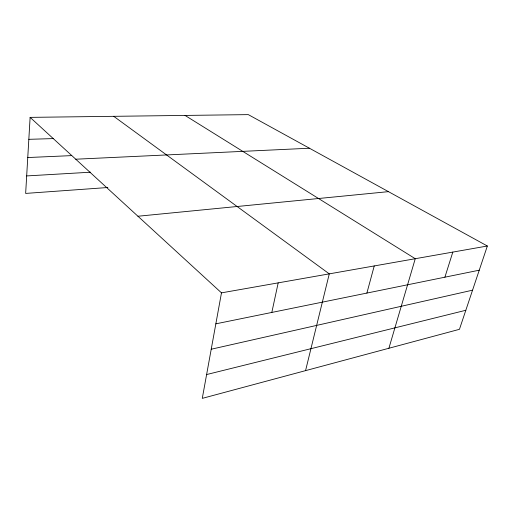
<?xml version="1.0" encoding="UTF-8"?>
<svg xmlns="http://www.w3.org/2000/svg" width="513" height="513" viewBox="0 0 513 513"><rect width="100%" height="100%" fill="white"/><g stroke="black" fill="none" stroke-linecap="round" stroke-linejoin="round"><path stroke-width="0.77" d="M30.12 117.368L221.481 292.859L202.276 398.37L459.449 329.314L487.35 246.009L248.311 114.63L30.12 117.368L25.65 193.414L107.826 187.514M271.819 312.436L278.187 282.868M305.562 370.636L329.275 273.865L113.719 116.316M366.885 293.077L374.24 265.939M388.899 348.256L415.254 258.712L185.033 115.425M444.899 277.187L452.819 252.095M206.611 374.554L465.83 310.275M211.221 349.225L472.556 290.178M215.838 323.838L479.251 270.191M221.481 292.859L487.35 246.009M137.933 216.242L388.444 191.65M26.676 175.927L90.666 172.201M75.744 159.21L309.454 148.231M27.76 157.542L71.711 155.612M28.831 139.318L53.371 138.593"/></g></svg>
